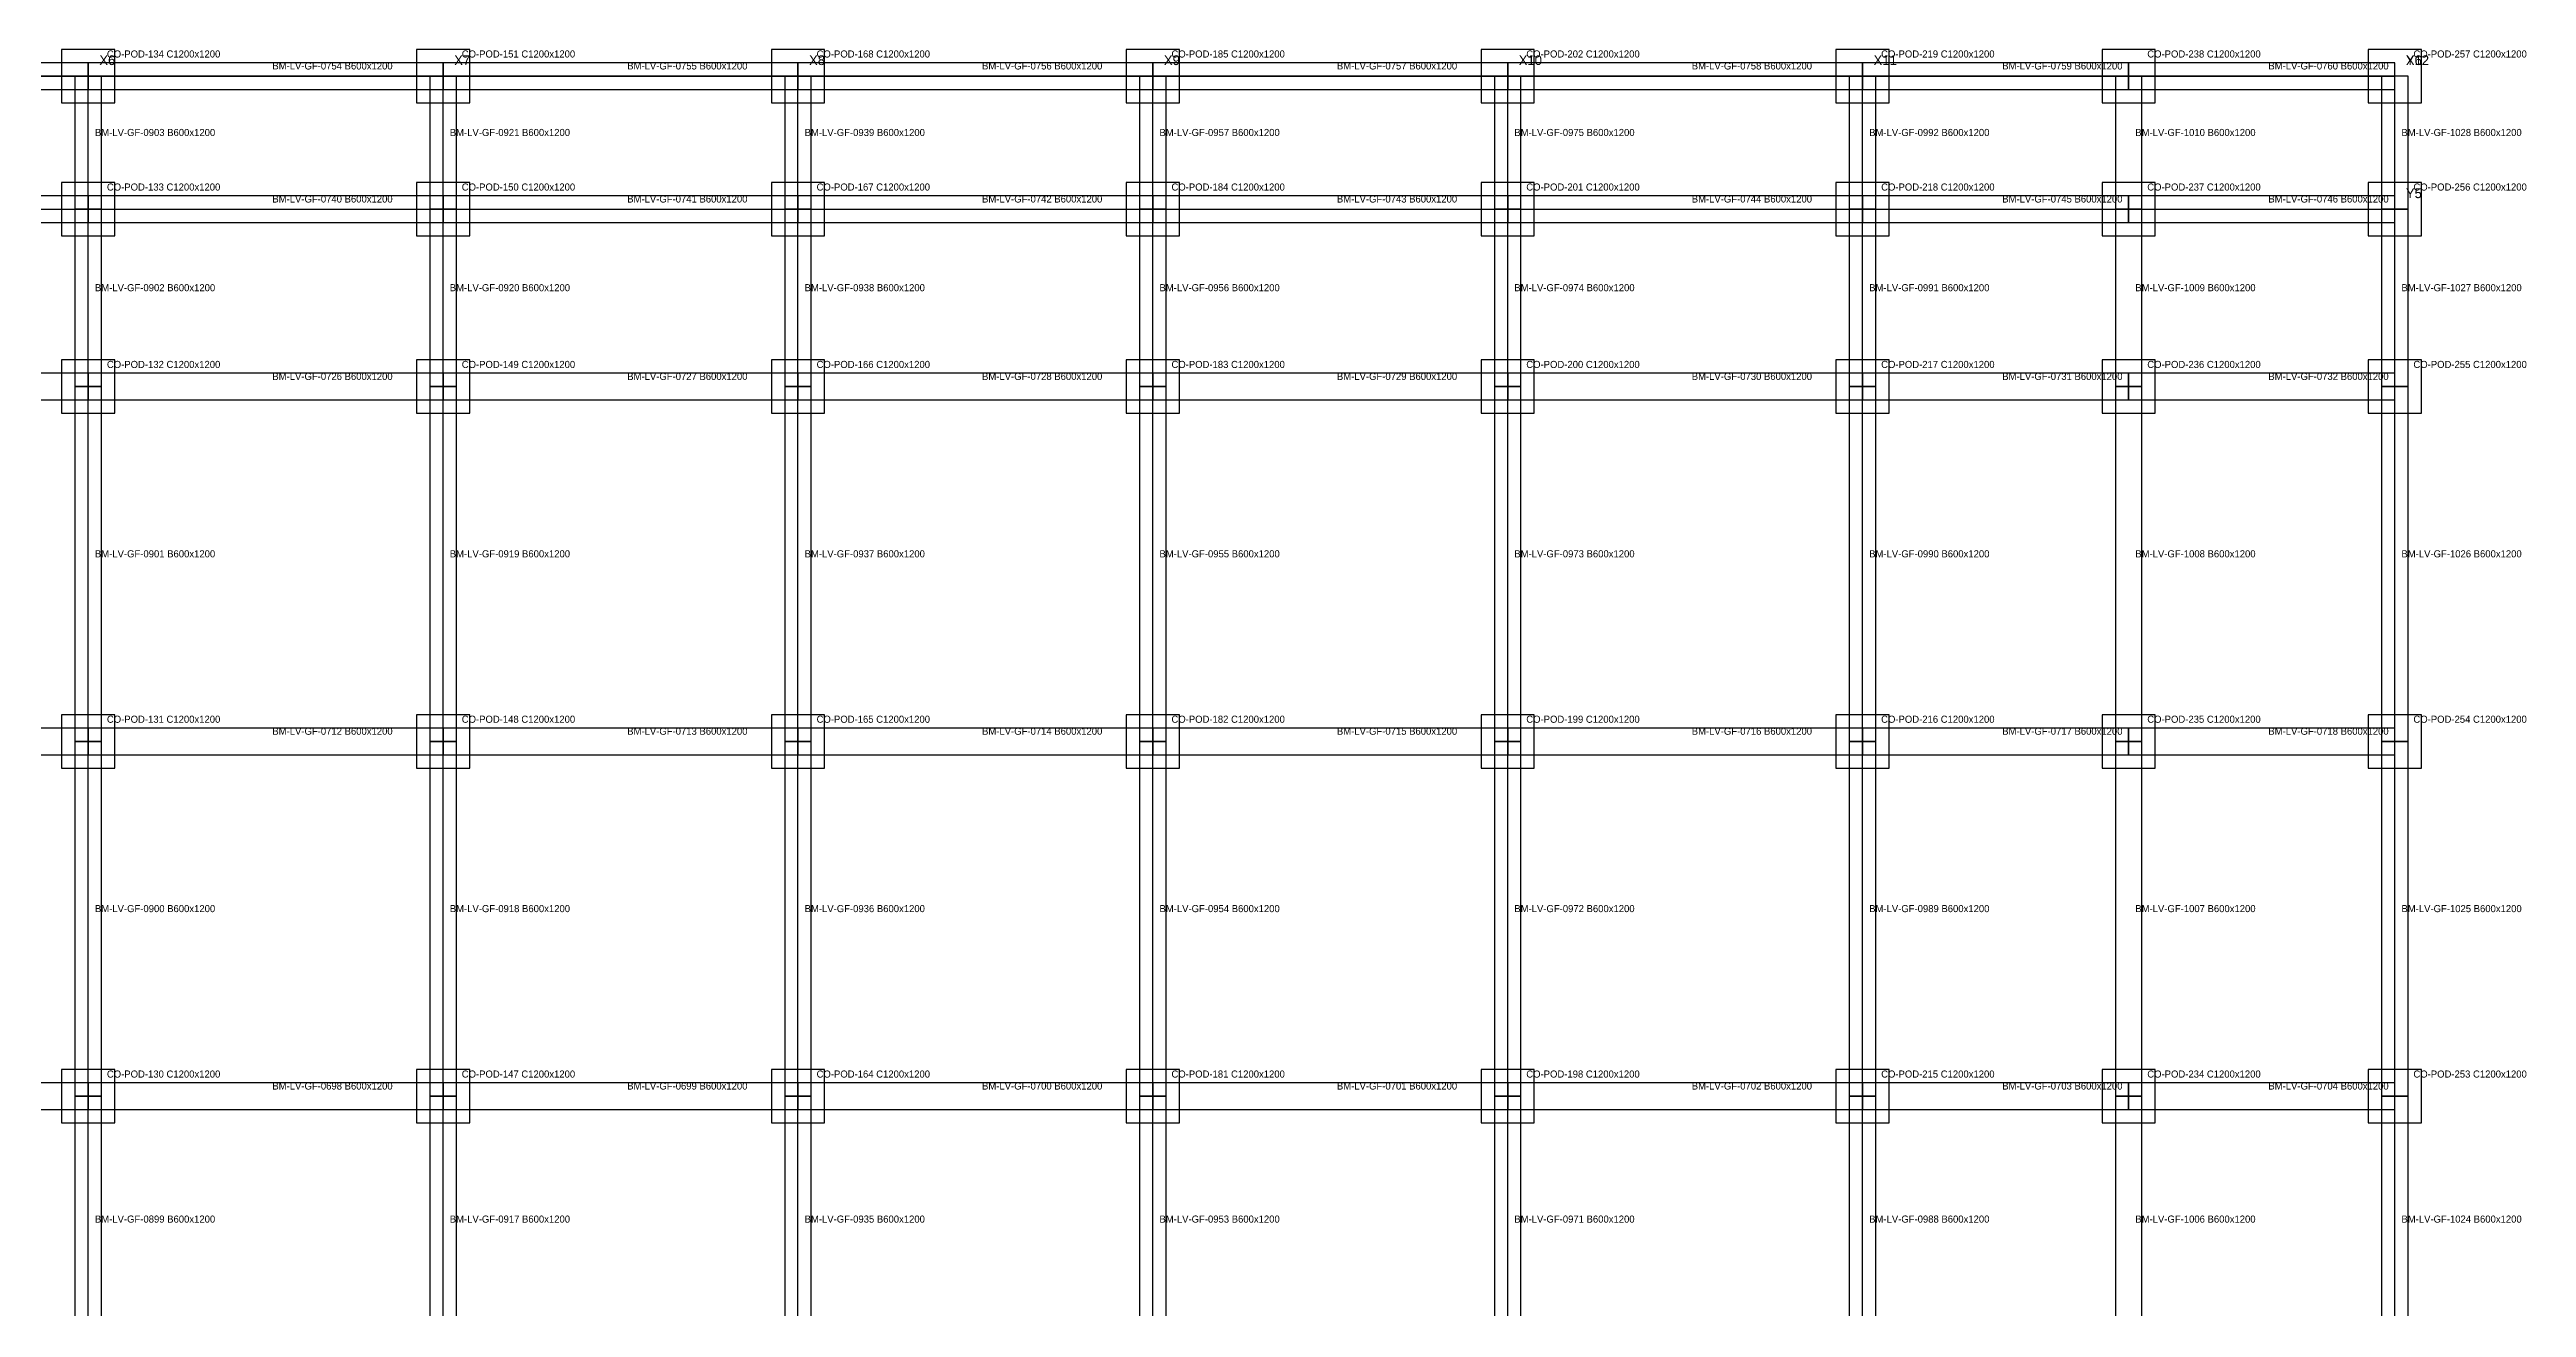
# Model space of a CAD drawing. Header units: millimetres. Extents: x -600 to 227101, y -254450 to 109948.
# Drawn here: x 170127 to 225969, y 74237 to 102600 of the extents above; entities that cross this region are included whole.
import ezdxf

# ---------------------------------------------------------------- set-up
doc = ezdxf.new("R2010")
doc.units = ezdxf.units.MM
for name, color, linetype in [('LV-GF_BEAM', 5, 'Continuous'), ('LV-GF_BOUNDARY', 6, 'Continuous'), ('LV-GF_COLUMN', 1, 'Continuous'), ('LV-GF_GRID', 8, 'Continuous'), ('LV-GF_SLAB', 7, 'Continuous'), ('TEXT', 7, 'Continuous')]:
    doc.layers.add(name, color=color, linetype=linetype)

msp = doc.modelspace()

# ---------------------------------------------------------------- linework, layer by layer
at = {"layer": 'LV-GF_BEAM'}
for points in [[(163000, 102300), (163000, 101700), (171000, 101700), (171000, 102300), (163000, 102300)], [(171000, 102300), (171000, 101700), (179000, 101700), (179000, 102300), (171000, 102300)], [(179000, 102300), (179000, 101700), (187000, 101700), (187000, 102300), (179000, 102300)], [(187000, 102300), (187000, 101700), (195000, 101700), (195000, 102300), (187000, 102300)], [(195000, 102300), (195000, 101700), (203000, 101700), (203000, 102300), (195000, 102300)], [(203000, 102300), (203000, 101700), (211000, 101700), (211000, 102300), (203000, 102300)], [(211000, 102300), (211000, 101700), (217000, 101700), (217000, 102300), (211000, 102300)], [(217000, 102300), (217000, 101700), (223000, 101700), (223000, 102300), (217000, 102300)], [(170700, 99000), (171300, 99000), (171300, 102000), (170700, 102000), (170700, 99000)], [(178700, 99000), (179300, 99000), (179300, 102000), (178700, 102000), (178700, 99000)], [(186700, 99000), (187300, 99000), (187300, 102000), (186700, 102000), (186700, 99000)], [(194700, 99000), (195300, 99000), (195300, 102000), (194700, 102000), (194700, 99000)], [(202700, 99000), (203300, 99000), (203300, 102000), (202700, 102000), (202700, 99000)], [(210700, 99000), (211300, 99000), (211300, 102000), (210700, 102000), (210700, 99000)], [(216700, 99000), (217300, 99000), (217300, 102000), (216700, 102000), (216700, 99000)], [(222700, 99000), (223300, 99000), (223300, 102000), (222700, 102000), (222700, 99000)], [(163000, 99300), (163000, 98700), (171000, 98700), (171000, 99300), (163000, 99300)], [(170700, 95000), (171300, 95000), (171300, 99000), (170700, 99000), (170700, 95000)], [(171000, 99300), (171000, 98700), (179000, 98700), (179000, 99300), (171000, 99300)], [(178700, 95000), (179300, 95000), (179300, 99000), (178700, 99000), (178700, 95000)], [(179000, 99300), (179000, 98700), (187000, 98700), (187000, 99300), (179000, 99300)], [(186700, 95000), (187300, 95000), (187300, 99000), (186700, 99000), (186700, 95000)], [(187000, 99300), (187000, 98700), (195000, 98700), (195000, 99300), (187000, 99300)], [(194700, 95000), (195300, 95000), (195300, 99000), (194700, 99000), (194700, 95000)], [(195000, 99300), (195000, 98700), (203000, 98700), (203000, 99300), (195000, 99300)], [(202700, 95000), (203300, 95000), (203300, 99000), (202700, 99000), (202700, 95000)], [(203000, 99300), (203000, 98700), (211000, 98700), (211000, 99300), (203000, 99300)], [(210700, 95000), (211300, 95000), (211300, 99000), (210700, 99000), (210700, 95000)], [(211000, 99300), (211000, 98700), (217000, 98700), (217000, 99300), (211000, 99300)], [(216700, 95000), (217300, 95000), (217300, 99000), (216700, 99000), (216700, 95000)], [(217000, 99300), (217000, 98700), (223000, 98700), (223000, 99300), (217000, 99300)], [(222700, 95000), (223300, 95000), (223300, 99000), (222700, 99000), (222700, 95000)], [(163000, 95300), (163000, 94700), (171000, 94700), (171000, 95300), (163000, 95300)], [(170700, 87000), (171300, 87000), (171300, 95000), (170700, 95000), (170700, 87000)], [(171000, 95300), (171000, 94700), (179000, 94700), (179000, 95300), (171000, 95300)], [(178700, 87000), (179300, 87000), (179300, 95000), (178700, 95000), (178700, 87000)], [(179000, 95300), (179000, 94700), (187000, 94700), (187000, 95300), (179000, 95300)], [(186700, 87000), (187300, 87000), (187300, 95000), (186700, 95000), (186700, 87000)], [(187000, 95300), (187000, 94700), (195000, 94700), (195000, 95300), (187000, 95300)], [(194700, 87000), (195300, 87000), (195300, 95000), (194700, 95000), (194700, 87000)], [(195000, 95300), (195000, 94700), (203000, 94700), (203000, 95300), (195000, 95300)], [(202700, 87000), (203300, 87000), (203300, 95000), (202700, 95000), (202700, 87000)], [(203000, 95300), (203000, 94700), (211000, 94700), (211000, 95300), (203000, 95300)], [(210700, 87000), (211300, 87000), (211300, 95000), (210700, 95000), (210700, 87000)], [(211000, 95300), (211000, 94700), (217000, 94700), (217000, 95300), (211000, 95300)], [(216700, 87000), (217300, 87000), (217300, 95000), (216700, 95000), (216700, 87000)], [(217000, 95300), (217000, 94700), (223000, 94700), (223000, 95300), (217000, 95300)], [(222700, 87000), (223300, 87000), (223300, 95000), (222700, 95000), (222700, 87000)], [(163000, 87300), (163000, 86700), (171000, 86700), (171000, 87300), (163000, 87300)], [(171000, 87300), (171000, 86700), (179000, 86700), (179000, 87300), (171000, 87300)], [(179000, 87300), (179000, 86700), (187000, 86700), (187000, 87300), (179000, 87300)], [(187000, 87300), (187000, 86700), (195000, 86700), (195000, 87300), (187000, 87300)], [(195000, 87300), (195000, 86700), (203000, 86700), (203000, 87300), (195000, 87300)], [(203000, 87300), (203000, 86700), (211000, 86700), (211000, 87300), (203000, 87300)], [(211000, 87300), (211000, 86700), (217000, 86700), (217000, 87300), (211000, 87300)], [(217000, 87300), (217000, 86700), (223000, 86700), (223000, 87300), (217000, 87300)], [(170700, 79000), (171300, 79000), (171300, 87000), (170700, 87000), (170700, 79000)], [(178700, 79000), (179300, 79000), (179300, 87000), (178700, 87000), (178700, 79000)], [(186700, 79000), (187300, 79000), (187300, 87000), (186700, 87000), (186700, 79000)], [(194700, 79000), (195300, 79000), (195300, 87000), (194700, 87000), (194700, 79000)], [(202700, 79000), (203300, 79000), (203300, 87000), (202700, 87000), (202700, 79000)], [(210700, 79000), (211300, 79000), (211300, 87000), (210700, 87000), (210700, 79000)], [(216700, 79000), (217300, 79000), (217300, 87000), (216700, 87000), (216700, 79000)], [(222700, 79000), (223300, 79000), (223300, 87000), (222700, 87000), (222700, 79000)], [(163000, 79300), (163000, 78700), (171000, 78700), (171000, 79300), (163000, 79300)], [(171000, 79300), (171000, 78700), (179000, 78700), (179000, 79300), (171000, 79300)], [(179000, 79300), (179000, 78700), (187000, 78700), (187000, 79300), (179000, 79300)], [(187000, 79300), (187000, 78700), (195000, 78700), (195000, 79300), (187000, 79300)], [(195000, 79300), (195000, 78700), (203000, 78700), (203000, 79300), (195000, 79300)], [(203000, 79300), (203000, 78700), (211000, 78700), (211000, 79300), (203000, 79300)], [(211000, 79300), (211000, 78700), (217000, 78700), (217000, 79300), (211000, 79300)], [(217000, 79300), (217000, 78700), (223000, 78700), (223000, 79300), (217000, 79300)], [(170700, 73000), (171300, 73000), (171300, 79000), (170700, 79000), (170700, 73000)], [(178700, 73000), (179300, 73000), (179300, 79000), (178700, 79000), (178700, 73000)], [(186700, 73000), (187300, 73000), (187300, 79000), (186700, 79000), (186700, 73000)], [(194700, 73000), (195300, 73000), (195300, 79000), (194700, 79000), (194700, 73000)], [(202700, 73000), (203300, 73000), (203300, 79000), (202700, 79000), (202700, 73000)], [(210700, 73000), (211300, 73000), (211300, 79000), (210700, 79000), (210700, 73000)], [(216700, 73000), (217300, 73000), (217300, 79000), (216700, 79000), (216700, 73000)], [(222700, 73000), (223300, 73000), (223300, 79000), (222700, 79000), (222700, 73000)]]:
    msp.add_lwpolyline(points, close=True, dxfattribs=at)
at = {"layer": 'LV-GF_BOUNDARY'}
msp.add_lwpolyline([(119000, 0), (223000, 0), (223000, 102000), (119000, 102000), (119000, 0)], close=True, dxfattribs=at)
at = {"layer": 'LV-GF_COLUMN'}
for points in [[(170400, 101400), (171600, 101400), (171600, 102600), (170400, 102600), (170400, 101400)], [(178400, 101400), (179600, 101400), (179600, 102600), (178400, 102600), (178400, 101400)], [(186400, 101400), (187600, 101400), (187600, 102600), (186400, 102600), (186400, 101400)], [(194400, 101400), (195600, 101400), (195600, 102600), (194400, 102600), (194400, 101400)], [(202400, 101400), (203600, 101400), (203600, 102600), (202400, 102600), (202400, 101400)], [(210400, 101400), (211600, 101400), (211600, 102600), (210400, 102600), (210400, 101400)], [(216400, 101400), (217600, 101400), (217600, 102600), (216400, 102600), (216400, 101400)], [(222400, 101400), (223600, 101400), (223600, 102600), (222400, 102600), (222400, 101400)], [(170400, 98400), (171600, 98400), (171600, 99600), (170400, 99600), (170400, 98400)], [(178400, 98400), (179600, 98400), (179600, 99600), (178400, 99600), (178400, 98400)], [(186400, 98400), (187600, 98400), (187600, 99600), (186400, 99600), (186400, 98400)], [(194400, 98400), (195600, 98400), (195600, 99600), (194400, 99600), (194400, 98400)], [(202400, 98400), (203600, 98400), (203600, 99600), (202400, 99600), (202400, 98400)], [(210400, 98400), (211600, 98400), (211600, 99600), (210400, 99600), (210400, 98400)], [(216400, 98400), (217600, 98400), (217600, 99600), (216400, 99600), (216400, 98400)], [(222400, 98400), (223600, 98400), (223600, 99600), (222400, 99600), (222400, 98400)], [(170400, 94400), (171600, 94400), (171600, 95600), (170400, 95600), (170400, 94400)], [(178400, 94400), (179600, 94400), (179600, 95600), (178400, 95600), (178400, 94400)], [(186400, 94400), (187600, 94400), (187600, 95600), (186400, 95600), (186400, 94400)], [(194400, 94400), (195600, 94400), (195600, 95600), (194400, 95600), (194400, 94400)], [(202400, 94400), (203600, 94400), (203600, 95600), (202400, 95600), (202400, 94400)], [(210400, 94400), (211600, 94400), (211600, 95600), (210400, 95600), (210400, 94400)], [(216400, 94400), (217600, 94400), (217600, 95600), (216400, 95600), (216400, 94400)], [(222400, 94400), (223600, 94400), (223600, 95600), (222400, 95600), (222400, 94400)], [(170400, 86400), (171600, 86400), (171600, 87600), (170400, 87600), (170400, 86400)], [(178400, 86400), (179600, 86400), (179600, 87600), (178400, 87600), (178400, 86400)], [(186400, 86400), (187600, 86400), (187600, 87600), (186400, 87600), (186400, 86400)], [(194400, 86400), (195600, 86400), (195600, 87600), (194400, 87600), (194400, 86400)], [(202400, 86400), (203600, 86400), (203600, 87600), (202400, 87600), (202400, 86400)], [(210400, 86400), (211600, 86400), (211600, 87600), (210400, 87600), (210400, 86400)], [(216400, 86400), (217600, 86400), (217600, 87600), (216400, 87600), (216400, 86400)], [(222400, 86400), (223600, 86400), (223600, 87600), (222400, 87600), (222400, 86400)], [(170400, 78400), (171600, 78400), (171600, 79600), (170400, 79600), (170400, 78400)], [(178400, 78400), (179600, 78400), (179600, 79600), (178400, 79600), (178400, 78400)], [(186400, 78400), (187600, 78400), (187600, 79600), (186400, 79600), (186400, 78400)], [(194400, 78400), (195600, 78400), (195600, 79600), (194400, 79600), (194400, 78400)], [(202400, 78400), (203600, 78400), (203600, 79600), (202400, 79600), (202400, 78400)], [(210400, 78400), (211600, 78400), (211600, 79600), (210400, 79600), (210400, 78400)], [(216400, 78400), (217600, 78400), (217600, 79600), (216400, 79600), (216400, 78400)], [(222400, 78400), (223600, 78400), (223600, 79600), (222400, 79600), (222400, 78400)]]:
    msp.add_lwpolyline(points, close=True, dxfattribs=at)
at = {"layer": 'LV-GF_GRID'}
for points in [[(119000, 102000), (223000, 102000)], [(171000, 0), (171000, 102000)], [(179000, 0), (179000, 102000)], [(187000, 0), (187000, 102000)], [(195000, 0), (195000, 102000)], [(203000, 0), (203000, 102000)], [(211000, 0), (211000, 102000)], [(223000, 0), (223000, 102000)], [(119000, 99000), (223000, 99000)]]:
    msp.add_lwpolyline(points, dxfattribs=at)
at = {"layer": 'LV-GF_SLAB'}
msp.add_lwpolyline([(119000, 0), (223000, 0), (223000, 102000), (119000, 102000), (119000, 0)], close=True, dxfattribs=at)

# ---------------------------------------------------------------- texts
at = {"layer": 'TEXT'}
for s, height, p in [('X6', 220, (171250, 102250)), ('CO-POD-134 C1200x1200', 160, (171420, 102420)), ('BM-LV-GF-0754 B600x1200', 160, (175150, 102150)), ('X7', 220, (179250, 102250)), ('CO-POD-151 C1200x1200', 160, (179420, 102420)), ('BM-LV-GF-0755 B600x1200', 160, (183150, 102150)), ('X8', 220, (187250, 102250)), ('CO-POD-168 C1200x1200', 160, (187420, 102420)), ('BM-LV-GF-0756 B600x1200', 160, (191150, 102150)), ('X9', 220, (195250, 102250)), ('CO-POD-185 C1200x1200', 160, (195420, 102420)), ('BM-LV-GF-0757 B600x1200', 160, (199150, 102150)), ('X10', 220, (203250, 102250)), ('CO-POD-202 C1200x1200', 160, (203420, 102420)), ('BM-LV-GF-0758 B600x1200', 160, (207150, 102150)), ('X11', 220, (211250, 102250)), ('CO-POD-219 C1200x1200', 160, (211420, 102420)), ('BM-LV-GF-0759 B600x1200', 160, (214150, 102150)), ('CO-POD-238 C1200x1200', 160, (217420, 102420)), ('BM-LV-GF-0760 B600x1200', 160, (220150, 102150)), ('Y6', 220, (223250, 102250)), ('X12', 220, (223250, 102250)), ('CO-POD-257 C1200x1200', 160, (223420, 102420)), ('BM-LV-GF-0903 B600x1200', 160, (171150, 100650)), ('BM-LV-GF-0921 B600x1200', 160, (179150, 100650)), ('BM-LV-GF-0939 B600x1200', 160, (187150, 100650)), ('BM-LV-GF-0957 B600x1200', 160, (195150, 100650)), ('BM-LV-GF-0975 B600x1200', 160, (203150, 100650)), ('BM-LV-GF-0992 B600x1200', 160, (211150, 100650)), ('BM-LV-GF-1010 B600x1200', 160, (217150, 100650)), ('BM-LV-GF-1028 B600x1200', 160, (223150, 100650)), ('CO-POD-133 C1200x1200', 160, (171420, 99420)), ('CO-POD-150 C1200x1200', 160, (179420, 99420)), ('CO-POD-167 C1200x1200', 160, (187420, 99420)), ('CO-POD-184 C1200x1200', 160, (195420, 99420)), ('CO-POD-201 C1200x1200', 160, (203420, 99420)), ('CO-POD-218 C1200x1200', 160, (211420, 99420)), ('CO-POD-237 C1200x1200', 160, (217420, 99420)), ('Y5', 220, (223250, 99250)), ('CO-POD-256 C1200x1200', 160, (223420, 99420)), ('BM-LV-GF-0740 B600x1200', 160, (175150, 99150)), ('BM-LV-GF-0741 B600x1200', 160, (183150, 99150)), ('BM-LV-GF-0742 B600x1200', 160, (191150, 99150)), ('BM-LV-GF-0743 B600x1200', 160, (199150, 99150)), ('BM-LV-GF-0744 B600x1200', 160, (207150, 99150)), ('BM-LV-GF-0745 B600x1200', 160, (214150, 99150)), ('BM-LV-GF-0746 B600x1200', 160, (220150, 99150)), ('BM-LV-GF-0902 B600x1200', 160, (171150, 97150)), ('BM-LV-GF-0920 B600x1200', 160, (179150, 97150)), ('BM-LV-GF-0938 B600x1200', 160, (187150, 97150)), ('BM-LV-GF-0956 B600x1200', 160, (195150, 97150)), ('BM-LV-GF-0974 B600x1200', 160, (203150, 97150)), ('BM-LV-GF-0991 B600x1200', 160, (211150, 97150)), ('BM-LV-GF-1009 B600x1200', 160, (217150, 97150)), ('BM-LV-GF-1027 B600x1200', 160, (223150, 97150)), ('CO-POD-132 C1200x1200', 160, (171420, 95420)), ('CO-POD-149 C1200x1200', 160, (179420, 95420)), ('CO-POD-166 C1200x1200', 160, (187420, 95420)), ('CO-POD-183 C1200x1200', 160, (195420, 95420)), ('CO-POD-200 C1200x1200', 160, (203420, 95420)), ('CO-POD-217 C1200x1200', 160, (211420, 95420)), ('CO-POD-236 C1200x1200', 160, (217420, 95420)), ('CO-POD-255 C1200x1200', 160, (223420, 95420)), ('BM-LV-GF-0726 B600x1200', 160, (175150, 95150)), ('BM-LV-GF-0727 B600x1200', 160, (183150, 95150)), ('BM-LV-GF-0728 B600x1200', 160, (191150, 95150)), ('BM-LV-GF-0729 B600x1200', 160, (199150, 95150)), ('BM-LV-GF-0730 B600x1200', 160, (207150, 95150)), ('BM-LV-GF-0731 B600x1200', 160, (214150, 95150)), ('BM-LV-GF-0732 B600x1200', 160, (220150, 95150)), ('BM-LV-GF-0901 B600x1200', 160, (171150, 91150)), ('BM-LV-GF-0919 B600x1200', 160, (179150, 91150)), ('BM-LV-GF-0937 B600x1200', 160, (187150, 91150)), ('BM-LV-GF-0955 B600x1200', 160, (195150, 91150)), ('BM-LV-GF-0973 B600x1200', 160, (203150, 91150)), ('BM-LV-GF-0990 B600x1200', 160, (211150, 91150)), ('BM-LV-GF-1008 B600x1200', 160, (217150, 91150)), ('BM-LV-GF-1026 B600x1200', 160, (223150, 91150)), ('CO-POD-131 C1200x1200', 160, (171420, 87420)), ('BM-LV-GF-0712 B600x1200', 160, (175150, 87150)), ('CO-POD-148 C1200x1200', 160, (179420, 87420)), ('BM-LV-GF-0713 B600x1200', 160, (183150, 87150)), ('CO-POD-165 C1200x1200', 160, (187420, 87420)), ('BM-LV-GF-0714 B600x1200', 160, (191150, 87150)), ('CO-POD-182 C1200x1200', 160, (195420, 87420)), ('BM-LV-GF-0715 B600x1200', 160, (199150, 87150)), ('CO-POD-199 C1200x1200', 160, (203420, 87420)), ('BM-LV-GF-0716 B600x1200', 160, (207150, 87150)), ('CO-POD-216 C1200x1200', 160, (211420, 87420)), ('BM-LV-GF-0717 B600x1200', 160, (214150, 87150)), ('CO-POD-235 C1200x1200', 160, (217420, 87420)), ('BM-LV-GF-0718 B600x1200', 160, (220150, 87150)), ('CO-POD-254 C1200x1200', 160, (223420, 87420)), ('BM-LV-GF-0900 B600x1200', 160, (171150, 83150)), ('BM-LV-GF-0918 B600x1200', 160, (179150, 83150)), ('BM-LV-GF-0936 B600x1200', 160, (187150, 83150)), ('BM-LV-GF-0954 B600x1200', 160, (195150, 83150)), ('BM-LV-GF-0972 B600x1200', 160, (203150, 83150)), ('BM-LV-GF-0989 B600x1200', 160, (211150, 83150)), ('BM-LV-GF-1007 B600x1200', 160, (217150, 83150)), ('BM-LV-GF-1025 B600x1200', 160, (223150, 83150)), ('CO-POD-130 C1200x1200', 160, (171420, 79420)), ('BM-LV-GF-0698 B600x1200', 160, (175150, 79150)), ('CO-POD-147 C1200x1200', 160, (179420, 79420)), ('BM-LV-GF-0699 B600x1200', 160, (183150, 79150)), ('CO-POD-164 C1200x1200', 160, (187420, 79420)), ('BM-LV-GF-0700 B600x1200', 160, (191150, 79150)), ('CO-POD-181 C1200x1200', 160, (195420, 79420)), ('BM-LV-GF-0701 B600x1200', 160, (199150, 79150)), ('CO-POD-198 C1200x1200', 160, (203420, 79420)), ('BM-LV-GF-0702 B600x1200', 160, (207150, 79150)), ('CO-POD-215 C1200x1200', 160, (211420, 79420)), ('BM-LV-GF-0703 B600x1200', 160, (214150, 79150)), ('CO-POD-234 C1200x1200', 160, (217420, 79420)), ('BM-LV-GF-0704 B600x1200', 160, (220150, 79150)), ('CO-POD-253 C1200x1200', 160, (223420, 79420)), ('BM-LV-GF-0899 B600x1200', 160, (171150, 76150)), ('BM-LV-GF-0917 B600x1200', 160, (179150, 76150)), ('BM-LV-GF-0935 B600x1200', 160, (187150, 76150)), ('BM-LV-GF-0953 B600x1200', 160, (195150, 76150)), ('BM-LV-GF-0971 B600x1200', 160, (203150, 76150)), ('BM-LV-GF-0988 B600x1200', 160, (211150, 76150)), ('BM-LV-GF-1006 B600x1200', 160, (217150, 76150)), ('BM-LV-GF-1024 B600x1200', 160, (223150, 76150))]:
    msp.add_text(s, height=height, dxfattribs=at).set_placement(p)

doc.saveas('drawing.dxf')
